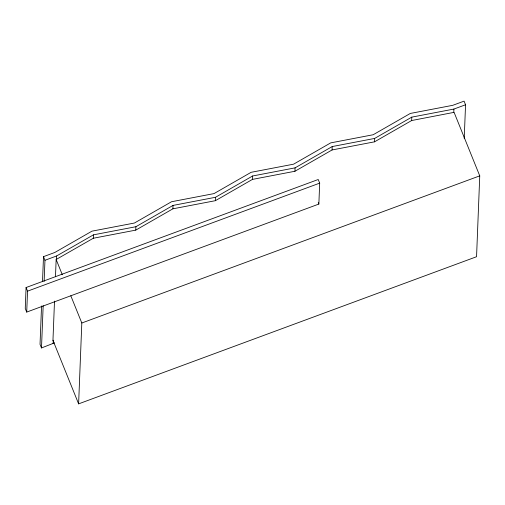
<?xml version="1.0" encoding="UTF-8"?>
<svg xmlns="http://www.w3.org/2000/svg" width="505" height="505" viewBox="0 0 505 505"><rect width="100%" height="100%" fill="white"/><g stroke="black" fill="none" stroke-linecap="round" stroke-linejoin="round"><path stroke-width="0.76" d="M26.077 287.534L25.25 308.46L26.714 312.09L318.857 204.064L319.684 183.138L318.219 179.509L26.077 287.534L27.541 291.164L26.714 312.09M41.549 305.967L40.034 344.322L41.498 347.951L54.508 342.863M42.508 281.702L43.499 256.654L54.824 252.462L91.954 231.164L134.412 223.033L171.542 201.735L214 193.604L251.13 172.306L293.588 164.175L330.718 142.877L373.17 134.747L410.306 113.448L452.758 105.318L464.082 101.133L465.553 104.762L464.221 138.421M41.498 347.951L43.171 305.683M44.131 281.418L44.964 260.283L43.499 256.654M55.474 276.765L56.156 259.494L93.311 238.246L135.763 230.122L172.899 208.817L215.351 200.693L252.481 179.389L294.939 171.258L332.069 149.96L374.527 141.829L411.657 120.531L454.09 112.35L479.75 175.854L476.556 256.723L78.616 403.867L52.956 340.364L54.508 301.106M53.145 343.646L53.284 340.244L52.956 340.364M56.478 259.374L56.611 255.972L93.444 234.85L135.895 226.72L173.032 205.415L215.483 197.291L252.62 175.986L295.072 167.862L332.208 146.557L374.659 138.433L411.796 117.128L453.907 109.067L465.553 104.762M78.616 403.867L81.81 323.004L70.814 295.785M93.311 238.246L93.444 234.85M135.763 230.122L135.895 226.72M172.899 208.817L173.032 205.415M215.351 200.693L215.483 197.291M252.481 179.389L252.62 175.986M294.939 171.258L295.072 167.862M332.069 149.96L332.208 146.557M374.527 141.829L374.659 138.433M411.657 120.531L411.796 117.128M453.768 112.47L453.907 109.067M44.964 260.283L56.611 255.972M27.541 291.164L319.684 183.138M81.81 323.004L479.75 175.854M318.27 202.612L318.857 204.064M56.156 259.494L62.311 274.739"/></g></svg>
